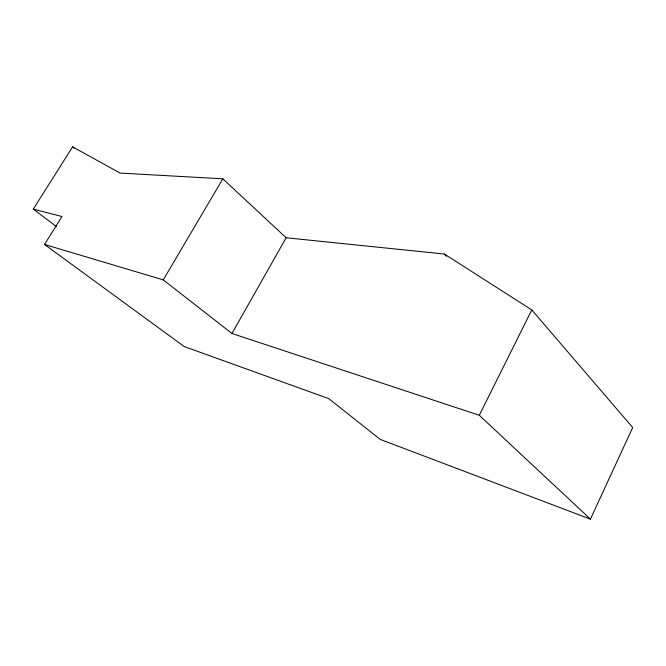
<?xml version="1.0" encoding="UTF-8"?>
<svg xmlns="http://www.w3.org/2000/svg" width="666" height="666" viewBox="0 0 666 666"><rect width="100%" height="100%" fill="white"/><g stroke="black" fill="none" stroke-linecap="round" stroke-linejoin="round"><path stroke-width="1" d="M33.3 209.116L61.93 216.533L44.522 244.472L184.174 346.528L328.763 398.634L380.194 439.385L590.434 519.147L632.7 427.547L531.776 309.923L444.397 254.037L286.139 237.762L222.835 178.813L120.121 173.077L72.594 146.853L33.3 209.116L56.518 226.623M590.434 519.147L479.295 415.284L531.776 309.923M44.522 244.472L163.262 279.878L231.968 333.491L286.139 237.762M163.262 279.878L222.835 178.813M231.968 333.491L479.295 415.284M72.594 146.853L74.109 148.118M444.397 254.037L446.478 256.343"/></g></svg>
